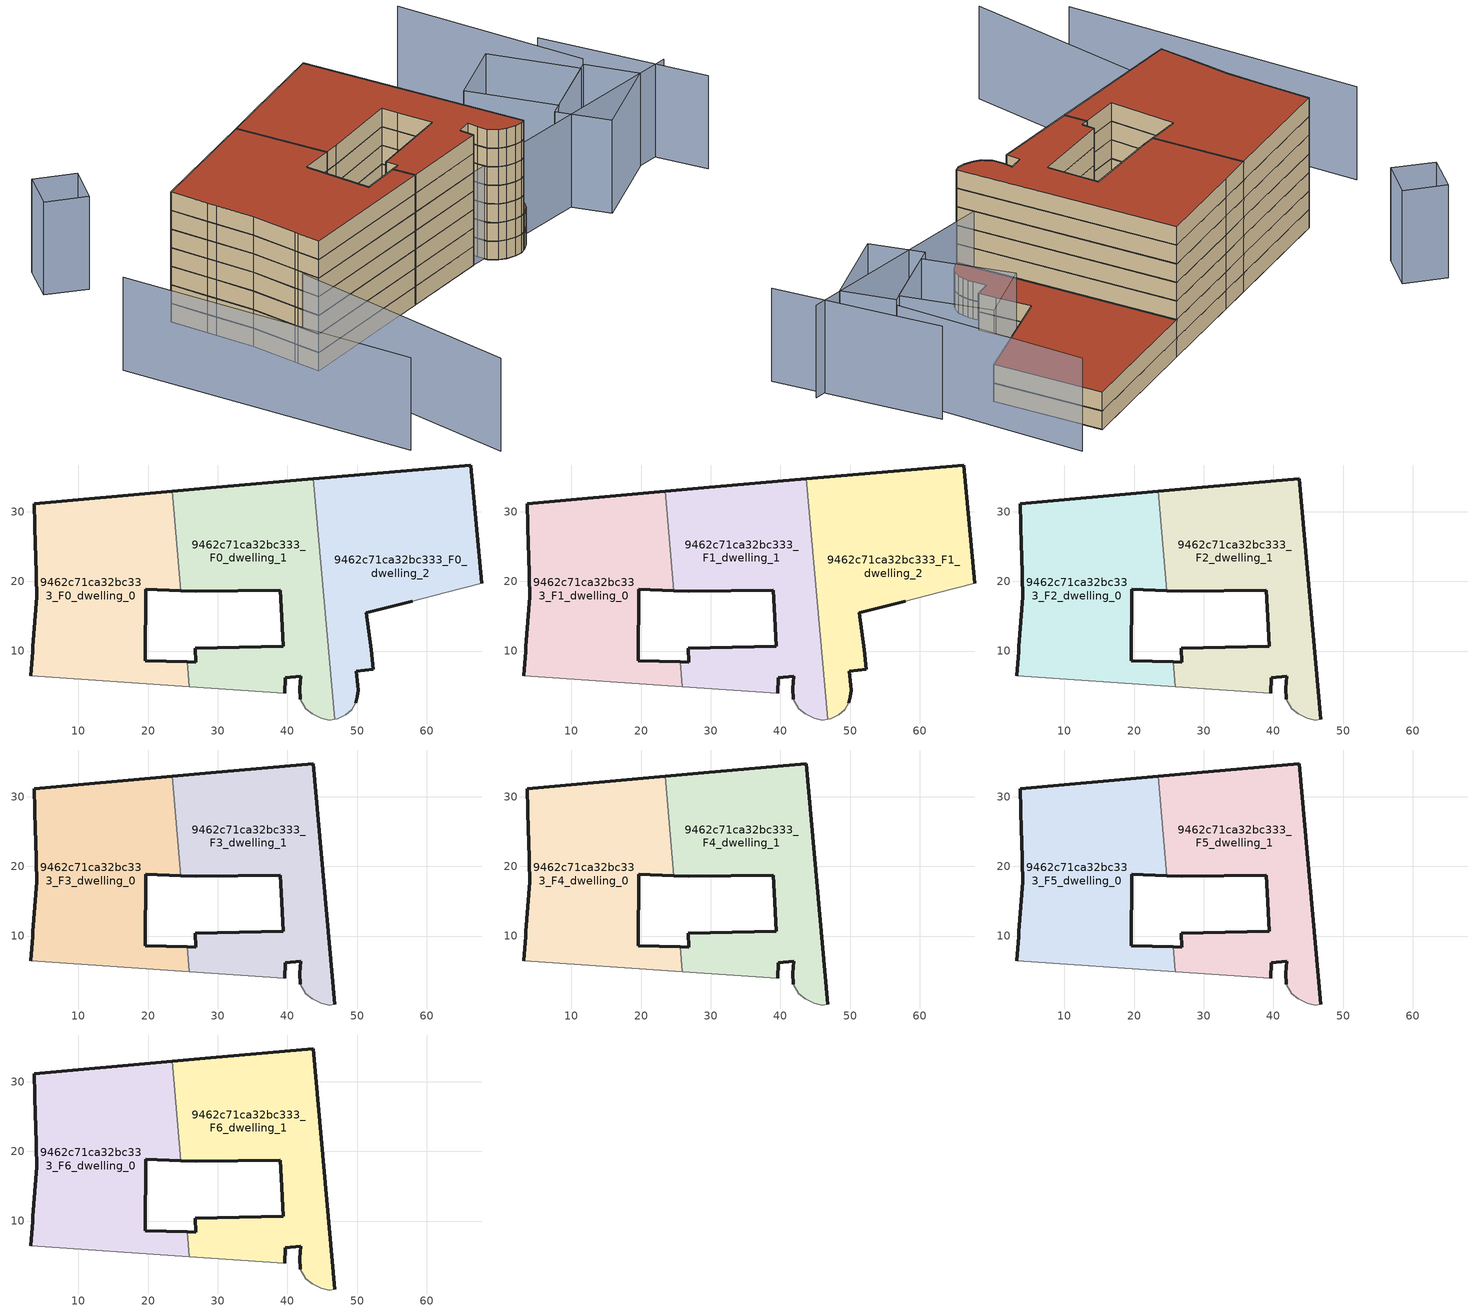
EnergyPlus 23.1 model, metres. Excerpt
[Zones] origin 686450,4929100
9462c71ca32bc333_F0_dwelling_0
 floor ground (EU_floor_Construction): 25.92,4.86 25.6,8.43 19.59,8.61 19.65,18.87 24.69,18.66 23.43,32.93 3.66,31.18 3.82,25.14 3.86,23.78 4.02,17.77 3.45,10.59 3.4,9.98 3.17,6.45 z0
 wall outside (EU_wall_Construction): 24.69,18.66 19.65,18.87 19.59,8.61 25.6,8.43 / 3.17,6.45 3.4,9.98 3.45,10.59 4.02,17.77 3.86,23.78 3.82,25.14 3.66,31.18 23.43,32.93 z0:3
 wall adiabatic (EU_wall_Construction): 25.92,4.86 3.17,6.45 z0:3
 wall to 9462c71ca32bc333_F0_dwelling_1 (EU_wall_Construction): 23.43,32.93 24.7,18.66 / 25.6,8.43 25.92,4.86 z0:3
9462c71ca32bc333_F0_dwelling_1
 floor ground (EU_floor_Construction): 46.79,0.22 43.73,34.72 28.98,33.42 23.43,32.93 24.69,18.66 26.86,18.58 38.96,18.73 39.1,16.25 39.41,10.7 26.77,10.37 26.84,8.4 25.6,8.43 25.92,4.86 39.63,3.91 39.66,6.18 41.89,6.39 41.76,4.64 41.88,3.11 42.66,1.75 43.6,0.98 44.87,0.34 46.04,0.1 z0
 wall outside (EU_wall_Construction): 41.88,3.11 41.76,4.64 41.89,6.39 39.66,6.18 39.63,3.91 / 25.6,8.43 26.84,8.4 26.77,10.37 39.41,10.7 39.1,16.25 38.96,18.73 26.86,18.58 24.69,18.66 / 23.43,32.93 28.98,33.42 43.73,34.72 z0:3
 wall adiabatic (EU_wall_Construction): 39.63,3.91 25.92,4.86 / 46.79,0.22 46.04,0.1 44.87,0.34 43.6,0.98 42.66,1.75 41.88,3.11 z0:3
 wall to 9462c71ca32bc333_F0_dwelling_2 (EU_wall_Construction): 43.73,34.72 46.78,0.22 z0:3
9462c71ca32bc333_F0_dwelling_2
 floor ground (EU_floor_Construction): 52.36,7.38 52.01,10.16 51.33,15.52 57.92,17.18 62.63,18.38 67.89,19.72 66.31,36.72 43.73,34.72 46.79,0.22 47.2,0.29 48.37,0.85 49.23,1.58 49.85,2.57 50.01,3.42 50.16,4.38 50.08,5.11 49.86,7.11 z0
 wall outside (EU_wall_Construction): 43.73,34.72 66.31,36.72 67.89,19.72 / 57.92,17.18 51.33,15.52 52.01,10.16 52.36,7.38 49.86,7.11 50.08,5.11 50.16,4.38 50.01,3.42 49.85,2.57 z0:3
 wall adiabatic (EU_wall_Construction): 49.85,2.57 49.23,1.58 48.37,0.85 47.2,0.29 46.79,0.22 / 67.89,19.72 62.63,18.38 57.92,17.18 z0:3
9462c71ca32bc333_F1_dwelling_0
 floor to 9462c71ca32bc333_F0_dwelling_0 (EU_floor_Construction): 25.92,4.86 25.6,8.43 19.59,8.61 19.65,18.87 24.69,18.66 23.43,32.93 3.66,31.18 3.82,25.14 3.86,23.78 4.02,17.77 3.45,10.59 3.4,9.98 3.17,6.45 z3
 wall outside (EU_wall_Construction): 24.69,18.66 19.65,18.87 19.59,8.61 25.6,8.43 / 3.17,6.45 3.4,9.98 3.45,10.59 4.02,17.77 3.86,23.78 3.82,25.14 3.66,31.18 23.43,32.93 z3:6
 wall adiabatic (EU_wall_Construction): 25.92,4.86 3.17,6.45 z3:6
 wall to 9462c71ca32bc333_F1_dwelling_1 (EU_wall_Construction): 23.43,32.93 24.7,18.66 / 25.6,8.43 25.92,4.86 z3:6
9462c71ca32bc333_F1_dwelling_1
 floor to 9462c71ca32bc333_F0_dwelling_1 (EU_floor_Construction): 46.78,0.22 43.73,34.72 28.98,33.42 23.43,32.93 24.69,18.66 26.86,18.58 38.96,18.73 39.1,16.25 39.41,10.7 26.77,10.37 26.84,8.4 25.6,8.43 25.92,4.86 39.63,3.91 39.66,6.18 41.89,6.39 41.76,4.64 41.88,3.11 42.66,1.75 43.6,0.98 44.87,0.34 46.04,0.1 z3
 wall outside (EU_wall_Construction): 41.88,3.11 41.76,4.64 41.89,6.39 39.66,6.18 39.63,3.91 / 25.6,8.43 26.84,8.4 26.77,10.37 39.41,10.7 39.1,16.25 38.96,18.73 26.86,18.58 24.69,18.66 / 23.43,32.93 28.98,33.42 43.73,34.72 z3:6
 wall adiabatic (EU_wall_Construction): 39.63,3.91 25.92,4.86 / 46.79,0.22 46.04,0.1 44.87,0.34 43.6,0.98 42.66,1.75 41.88,3.11 z3:6
 wall to 9462c71ca32bc333_F1_dwelling_2 (EU_wall_Construction): 43.73,34.72 46.78,0.22 z3:6
9462c71ca32bc333_F1_dwelling_2
 floor to 9462c71ca32bc333_F0_dwelling_2 (EU_floor_Construction): 52.36,7.38 52.01,10.16 51.33,15.52 57.92,17.18 62.63,18.38 67.89,19.72 66.31,36.72 43.73,34.72 46.78,0.22 47.2,0.29 48.37,0.85 49.23,1.58 49.85,2.57 50.01,3.42 50.16,4.38 50.08,5.11 49.86,7.11 z3
 wall outside (EU_wall_Construction): 43.73,34.72 66.31,36.72 67.89,19.72 / 57.92,17.18 51.33,15.52 52.01,10.16 52.36,7.38 49.86,7.11 50.08,5.11 50.16,4.38 50.01,3.42 49.85,2.57 z3:6
 wall adiabatic (EU_wall_Construction): 49.85,2.57 49.23,1.58 48.37,0.85 47.2,0.29 46.79,0.22 / 67.89,19.72 62.63,18.38 57.92,17.18 z3:6
 roof outside (EU_roof_Construction): 66.31,36.72 67.89,19.72 62.63,18.38 57.92,17.18 51.33,15.52 52.01,10.16 52.36,7.38 49.86,7.11 50.08,5.11 50.16,4.38 50.01,3.42 49.85,2.57 49.23,1.58 48.37,0.85 47.2,0.29 46.79,0.22 43.73,34.72 z6
9462c71ca32bc333_F2_dwelling_0
 floor to 9462c71ca32bc333_F1_dwelling_0 (EU_floor_Construction): 25.92,4.86 25.6,8.43 19.59,8.61 19.65,18.87 24.69,18.66 23.43,32.93 3.66,31.18 3.82,25.14 3.86,23.78 4.02,17.77 3.45,10.59 3.4,9.98 3.17,6.45 z6
 wall outside (EU_wall_Construction): 24.69,18.66 19.65,18.87 19.59,8.61 25.6,8.43 / 3.17,6.45 3.4,9.98 3.45,10.59 4.02,17.77 3.86,23.78 3.82,25.14 3.66,31.18 23.43,32.93 z6:9
 wall adiabatic (EU_wall_Construction): 25.92,4.86 3.17,6.45 z6:9
 wall to 9462c71ca32bc333_F2_dwelling_1 (EU_wall_Construction): 23.43,32.93 24.7,18.66 / 25.6,8.43 25.92,4.86 z6:9
9462c71ca32bc333_F2_dwelling_1
 floor to 9462c71ca32bc333_F1_dwelling_1 (EU_floor_Construction): 46.78,0.22 43.73,34.72 28.98,33.42 23.43,32.93 24.69,18.66 26.86,18.58 38.96,18.73 39.1,16.25 39.41,10.7 26.77,10.37 26.84,8.4 25.6,8.43 25.92,4.86 39.63,3.91 39.66,6.18 41.89,6.39 41.76,4.64 41.88,3.11 42.66,1.75 43.6,0.98 44.87,0.34 46.04,0.1 z6
 wall outside (EU_wall_Construction): 41.88,3.11 41.76,4.64 41.89,6.39 39.66,6.18 39.63,3.91 / 25.6,8.43 26.84,8.4 26.77,10.37 39.41,10.7 39.1,16.25 38.96,18.73 26.86,18.58 24.69,18.66 / 23.43,32.93 28.98,33.42 43.73,34.72 46.79,0.22 z6:9
 wall adiabatic (EU_wall_Construction): 39.63,3.91 25.92,4.86 / 46.79,0.22 46.04,0.1 44.87,0.34 43.6,0.98 42.66,1.75 41.88,3.11 z6:9
9462c71ca32bc333_F3_dwelling_0
 floor to 9462c71ca32bc333_F2_dwelling_0 (EU_floor_Construction): 25.92,4.86 25.6,8.43 19.59,8.61 19.65,18.87 24.69,18.66 23.43,32.93 3.66,31.18 3.82,25.14 3.86,23.78 4.02,17.77 3.45,10.59 3.4,9.98 3.17,6.45 z9
 wall outside (EU_wall_Construction): 24.69,18.66 19.65,18.87 19.59,8.61 25.6,8.43 / 3.17,6.45 3.4,9.98 3.45,10.59 4.02,17.77 3.86,23.78 3.82,25.14 3.66,31.18 23.43,32.93 z9:12
 wall adiabatic (EU_wall_Construction): 25.92,4.86 3.17,6.45 z9:12
 wall to 9462c71ca32bc333_F3_dwelling_1 (EU_wall_Construction): 23.43,32.93 24.7,18.66 / 25.6,8.43 25.92,4.86 z9:12
9462c71ca32bc333_F3_dwelling_1
 floor to 9462c71ca32bc333_F2_dwelling_1 (EU_floor_Construction): 46.78,0.22 43.73,34.72 28.98,33.42 23.43,32.93 24.69,18.66 26.86,18.58 38.96,18.73 39.1,16.25 39.41,10.7 26.77,10.37 26.84,8.4 25.6,8.43 25.92,4.86 39.63,3.91 39.66,6.18 41.89,6.39 41.76,4.64 41.88,3.11 42.66,1.75 43.6,0.98 44.87,0.34 46.04,0.1 z9
 wall outside (EU_wall_Construction): 41.88,3.11 41.76,4.64 41.89,6.39 39.66,6.18 39.63,3.91 / 25.6,8.43 26.84,8.4 26.77,10.37 39.41,10.7 39.1,16.25 38.96,18.73 26.86,18.58 24.69,18.66 / 23.43,32.93 28.98,33.42 43.73,34.72 46.79,0.22 z9:12
 wall adiabatic (EU_wall_Construction): 39.63,3.91 25.92,4.86 / 46.79,0.22 46.04,0.1 44.87,0.34 43.6,0.98 42.66,1.75 41.88,3.11 z9:12
9462c71ca32bc333_F4_dwelling_0
 floor to 9462c71ca32bc333_F3_dwelling_0 (EU_floor_Construction): 25.92,4.86 25.6,8.43 19.59,8.61 19.65,18.87 24.69,18.66 23.43,32.93 3.66,31.18 3.82,25.14 3.86,23.78 4.02,17.77 3.45,10.59 3.4,9.98 3.17,6.45 z12
 wall outside (EU_wall_Construction): 24.69,18.66 19.65,18.87 19.59,8.61 25.6,8.43 / 3.17,6.45 3.4,9.98 3.45,10.59 4.02,17.77 3.86,23.78 3.82,25.14 3.66,31.18 23.43,32.93 z12:15
 wall adiabatic (EU_wall_Construction): 25.92,4.86 3.17,6.45 z12:15
 wall to 9462c71ca32bc333_F4_dwelling_1 (EU_wall_Construction): 23.43,32.93 24.7,18.66 / 25.6,8.43 25.92,4.86 z12:15
9462c71ca32bc333_F4_dwelling_1
 floor to 9462c71ca32bc333_F3_dwelling_1 (EU_floor_Construction): 46.78,0.22 43.73,34.72 28.98,33.42 23.43,32.93 24.69,18.66 26.86,18.58 38.96,18.73 39.1,16.25 39.41,10.7 26.77,10.37 26.84,8.4 25.6,8.43 25.92,4.86 39.63,3.91 39.66,6.18 41.89,6.39 41.76,4.64 41.88,3.11 42.66,1.75 43.6,0.98 44.87,0.34 46.04,0.1 z12
 wall outside (EU_wall_Construction): 41.88,3.11 41.76,4.64 41.89,6.39 39.66,6.18 39.63,3.91 / 25.6,8.43 26.84,8.4 26.77,10.37 39.41,10.7 39.1,16.25 38.96,18.73 26.86,18.58 24.69,18.66 / 23.43,32.93 28.98,33.42 43.73,34.72 46.79,0.22 z12:15
 wall adiabatic (EU_wall_Construction): 39.63,3.91 25.92,4.86 / 46.79,0.22 46.04,0.1 44.87,0.34 43.6,0.98 42.66,1.75 41.88,3.11 z12:15
9462c71ca32bc333_F5_dwelling_0
 floor to 9462c71ca32bc333_F4_dwelling_0 (EU_floor_Construction): 25.92,4.86 25.6,8.43 19.59,8.61 19.65,18.87 24.69,18.66 23.43,32.93 3.66,31.18 3.82,25.14 3.86,23.78 4.02,17.77 3.45,10.59 3.4,9.98 3.17,6.45 z15
 wall outside (EU_wall_Construction): 24.69,18.66 19.65,18.87 19.59,8.61 25.6,8.43 / 3.17,6.45 3.4,9.98 3.45,10.59 4.02,17.77 3.86,23.78 3.82,25.14 3.66,31.18 23.43,32.93 z15:18
 wall adiabatic (EU_wall_Construction): 25.92,4.86 3.17,6.45 z15:18
 wall to 9462c71ca32bc333_F5_dwelling_1 (EU_wall_Construction): 23.43,32.93 24.7,18.66 / 25.6,8.43 25.92,4.86 z15:18
9462c71ca32bc333_F5_dwelling_1
 floor to 9462c71ca32bc333_F4_dwelling_1 (EU_floor_Construction): 46.78,0.22 43.73,34.72 28.98,33.42 23.43,32.93 24.69,18.66 26.86,18.58 38.96,18.73 39.1,16.25 39.41,10.7 26.77,10.37 26.84,8.4 25.6,8.43 25.92,4.86 39.63,3.91 39.66,6.18 41.89,6.39 41.76,4.64 41.88,3.11 42.66,1.75 43.6,0.98 44.87,0.34 46.04,0.1 z15
 wall outside (EU_wall_Construction): 41.88,3.11 41.76,4.64 41.89,6.39 39.66,6.18 39.63,3.91 / 25.6,8.43 26.84,8.4 26.77,10.37 39.41,10.7 39.1,16.25 38.96,18.73 26.86,18.58 24.69,18.66 / 23.43,32.93 28.98,33.42 43.73,34.72 46.79,0.22 z15:18
 wall adiabatic (EU_wall_Construction): 39.63,3.91 25.92,4.86 / 46.79,0.22 46.04,0.1 44.87,0.34 43.6,0.98 42.66,1.75 41.88,3.11 z15:18
9462c71ca32bc333_F6_dwelling_0
 floor to 9462c71ca32bc333_F5_dwelling_0 (EU_floor_Construction): 25.92,4.86 25.6,8.43 19.59,8.61 19.65,18.87 24.69,18.66 23.43,32.93 3.66,31.18 3.82,25.14 3.86,23.78 4.02,17.77 3.45,10.59 3.4,9.98 3.17,6.45 z18
 wall outside (EU_wall_Construction): 24.69,18.66 19.65,18.87 19.59,8.61 25.6,8.43 / 3.17,6.45 3.4,9.98 3.45,10.59 4.02,17.77 3.86,23.78 3.82,25.14 3.66,31.18 23.43,32.93 z18:21
 wall adiabatic (EU_wall_Construction): 25.92,4.86 3.17,6.45 z18:21
 wall to 9462c71ca32bc333_F6_dwelling_1 (EU_wall_Construction): 23.43,32.93 24.7,18.66 / 25.6,8.43 25.92,4.86 z18:21
 roof outside (EU_roof_Construction): 23.43,32.93 24.69,18.66 19.65,18.87 19.59,8.61 25.6,8.43 25.92,4.86 3.17,6.45 3.4,9.98 3.45,10.59 4.02,17.77 3.86,23.78 3.82,25.14 3.66,31.18 z21
9462c71ca32bc333_F6_dwelling_1
 floor to 9462c71ca32bc333_F5_dwelling_1 (EU_floor_Construction): 46.78,0.22 43.73,34.72 28.98,33.42 23.43,32.93 24.69,18.66 26.86,18.58 38.96,18.73 39.1,16.25 39.41,10.7 26.77,10.37 26.84,8.4 25.6,8.43 25.92,4.86 39.63,3.91 39.66,6.18 41.89,6.39 41.76,4.64 41.88,3.11 42.66,1.75 43.6,0.98 44.87,0.34 46.04,0.1 z18
 wall outside (EU_wall_Construction): 41.88,3.11 41.76,4.64 41.89,6.39 39.66,6.18 39.63,3.91 / 25.6,8.43 26.84,8.4 26.77,10.37 39.41,10.7 39.1,16.25 38.96,18.73 26.86,18.58 24.69,18.66 / 23.43,32.93 28.98,33.42 43.73,34.72 46.79,0.22 z18:21
 wall adiabatic (EU_wall_Construction): 39.63,3.91 25.92,4.86 / 46.79,0.22 46.04,0.1 44.87,0.34 43.6,0.98 42.66,1.75 41.88,3.11 z18:21
 roof outside (EU_roof_Construction): 43.73,34.72 46.79,0.22 46.04,0.1 44.87,0.34 43.6,0.98 42.66,1.75 41.88,3.11 41.76,4.64 41.89,6.39 39.66,6.18 39.63,3.91 25.92,4.86 25.6,8.43 26.84,8.4 26.77,10.37 39.41,10.7 39.1,16.25 38.96,18.73 26.86,18.58 24.69,18.66 23.43,32.93 28.98,33.42 z21
shading: -1.92,-26.78 3.03,8.97 / 3.03,8.97 80.24,-1.71 / -11.22,29.62 -8.51,-16.12 / 74.26,7.89 72.82,37.46 / 79.59,-9.41 75.79,16.26 / 59.78,3.3 72.96,6.99 / 72.96,6.99 75.21,-1.02 / 75.21,-1.02 62.02,-4.71 / 62.02,-4.71 59.78,3.3 / 71.88,6.66 61.58,3.79 / 61.58,3.79 57.85,17.16 / 57.85,17.16 68.15,20.03 / 68.15,20.03 71.88,6.66 / 0.52,50.15 5.01,54.94 / 5.01,54.94 9.81,50.43 / 9.81,50.43 5.32,45.65 / 5.32,45.65 0.52,50.15 z0:15
[Building]
EU S2 Campaign: North Axis=0; Terrain=City; Solar Distribution=FullExterior
[Site:Location]
Bologna: Latitude=44.5; Longitude=11.25; Time Zone=1; Elevation=37
[SizingPeriod:WeatherFileDays]
AnnualSizingPeriod: Begin Month=1; Begin Day of Month=1; End Month=12; End Day of Month=31; Day of Week for Start Day=Monday; Use Weather File Daylight Saving Period=No; Use Weather File Rain and Snow Indicators=No
[MATERIAL]
EU_InternalMass_Material: Roughness=MediumRough; Thickness=0.1; Conductivity=1; Density=1800; Specific Heat=900; Thermal Absorptance=0.9; Solar Absorptance=0.7; Visible Absorptance=0.7
[MATERIAL:NOMASS] Roughness=MediumRough; Thermal Absorptance=0.9; Solar Absorptance=0.7; Visible Absorptance=0.7
Name | Thermal Resistance
EU_wall_NoMass | 0.905828
EU_roof_NoMass | 0.37593
EU_floor_NoMass | 0.67114
[CONSTRUCTION]
EU_wall_Construction: EU_wall_NoMass
EU_roof_Construction: EU_roof_NoMass
EU_floor_Construction: EU_floor_NoMass
EU_InternalMass_Construction: EU_InternalMass_Material
[ZONE] Type=1; Multiplier=1; Ceiling Height=autocalculate; Floor Area=autocalculate; Part of Total Floor Area=Yes
Name | Volume
9462c71ca32bc333_F0_dwelling_0; 9462c71ca32bc333_F1_dwelling_0; 9462c71ca32bc333_F2_dwelling_0; 9462c71ca32bc333_F3_dwelling_0; 9462c71ca32bc333_F4_dwelling_0; 9462c71ca32bc333_F5_dwelling_0; 9462c71ca32bc333_F6_dwelling_0 | 1491.55
9462c71ca32bc333_F0_dwelling_1; 9462c71ca32bc333_F1_dwelling_1; 9462c71ca32bc333_F2_dwelling_1; 9462c71ca32bc333_F3_dwelling_1; 9462c71ca32bc333_F4_dwelling_1; 9462c71ca32bc333_F5_dwelling_1; 9462c71ca32bc333_F6_dwelling_1 | 1491.57
9462c71ca32bc333_F0_dwelling_2; 9462c71ca32bc333_F1_dwelling_2 | 1491.54
[INTERNALMASS] Construction=EU_InternalMass_Construction
Name | Zone or ZoneList | Surface Area
9462c71ca32bc333_F0_dwelling_0_EU_InternalMass | 9462c71ca32bc333_F0_dwelling_0 | 497.183
9462c71ca32bc333_F0_dwelling_1_EU_InternalMass | 9462c71ca32bc333_F0_dwelling_1 | 497.189
9462c71ca32bc333_F0_dwelling_2_EU_InternalMass | 9462c71ca32bc333_F0_dwelling_2 | 497.18
9462c71ca32bc333_F1_dwelling_0_EU_InternalMass | 9462c71ca32bc333_F1_dwelling_0 | 497.183
9462c71ca32bc333_F1_dwelling_1_EU_InternalMass | 9462c71ca32bc333_F1_dwelling_1 | 497.189
9462c71ca32bc333_F1_dwelling_2_EU_InternalMass | 9462c71ca32bc333_F1_dwelling_2 | 497.18
9462c71ca32bc333_F2_dwelling_0_EU_InternalMass | 9462c71ca32bc333_F2_dwelling_0 | 745.977
9462c71ca32bc333_F2_dwelling_1_EU_InternalMass | 9462c71ca32bc333_F2_dwelling_1 | 745.575
9462c71ca32bc333_F3_dwelling_0_EU_InternalMass | 9462c71ca32bc333_F3_dwelling_0 | 745.977
9462c71ca32bc333_F3_dwelling_1_EU_InternalMass | 9462c71ca32bc333_F3_dwelling_1 | 745.575
9462c71ca32bc333_F4_dwelling_0_EU_InternalMass | 9462c71ca32bc333_F4_dwelling_0 | 745.977
9462c71ca32bc333_F4_dwelling_1_EU_InternalMass | 9462c71ca32bc333_F4_dwelling_1 | 745.575
9462c71ca32bc333_F5_dwelling_0_EU_InternalMass | 9462c71ca32bc333_F5_dwelling_0 | 745.977
9462c71ca32bc333_F5_dwelling_1_EU_InternalMass | 9462c71ca32bc333_F5_dwelling_1 | 745.575
9462c71ca32bc333_F6_dwelling_0_EU_InternalMass | 9462c71ca32bc333_F6_dwelling_0 | 745.977
9462c71ca32bc333_F6_dwelling_1_EU_InternalMass | 9462c71ca32bc333_F6_dwelling_1 | 745.575
[OTHEREQUIPMENT] Fuel Type=Electricity; Design Level Calculation Method=Watts/Area; Power per Zone Floor Area=1; Fraction Latent=0; Fraction Radiant=0; Fraction Lost=0; Carbon Dioxide Generation Rate=0; EndUse Subcategory=EU_Step8_InternalGains
Name | Zone or ZoneList or Space or SpaceList | Schedule
EU_Step8_InternalGain_9462c71ca32bc333_F0_dwelling_0_f000 | 9462c71ca32bc333_F0_dwelling_0 | EU_Step8_GainSchedule_9462c71ca32bc333_F0_dwelling_0_f000
EU_Step8_InternalGain_9462c71ca32bc333_F0_dwelling_1_f000 | 9462c71ca32bc333_F0_dwelling_1 | EU_Step8_GainSchedule_9462c71ca32bc333_F0_dwelling_1_f000
EU_Step8_InternalGain_9462c71ca32bc333_F0_dwelling_2_f000 | 9462c71ca32bc333_F0_dwelling_2 | EU_Step8_GainSchedule_9462c71ca32bc333_F0_dwelling_2_f000
EU_Step8_InternalGain_9462c71ca32bc333_F1_dwelling_0_f000 | 9462c71ca32bc333_F1_dwelling_0 | EU_Step8_GainSchedule_9462c71ca32bc333_F1_dwelling_0_f000
EU_Step8_InternalGain_9462c71ca32bc333_F1_dwelling_1_f000 | 9462c71ca32bc333_F1_dwelling_1 | EU_Step8_GainSchedule_9462c71ca32bc333_F1_dwelling_1_f000
EU_Step8_InternalGain_9462c71ca32bc333_F1_dwelling_2_f000 | 9462c71ca32bc333_F1_dwelling_2 | EU_Step8_GainSchedule_9462c71ca32bc333_F1_dwelling_2_f000
EU_Step8_InternalGain_9462c71ca32bc333_F2_dwelling_0_f000 | 9462c71ca32bc333_F2_dwelling_0 | EU_Step8_GainSchedule_9462c71ca32bc333_F2_dwelling_0_f000
EU_Step8_InternalGain_9462c71ca32bc333_F2_dwelling_1_f000 | 9462c71ca32bc333_F2_dwelling_1 | EU_Step8_GainSchedule_9462c71ca32bc333_F2_dwelling_1_f000
EU_Step8_InternalGain_9462c71ca32bc333_F3_dwelling_0_f000 | 9462c71ca32bc333_F3_dwelling_0 | EU_Step8_GainSchedule_9462c71ca32bc333_F3_dwelling_0_f000
EU_Step8_InternalGain_9462c71ca32bc333_F3_dwelling_1_f000 | 9462c71ca32bc333_F3_dwelling_1 | EU_Step8_GainSchedule_9462c71ca32bc333_F3_dwelling_1_f000
EU_Step8_InternalGain_9462c71ca32bc333_F4_dwelling_0_f000 | 9462c71ca32bc333_F4_dwelling_0 | EU_Step8_GainSchedule_9462c71ca32bc333_F4_dwelling_0_f000
EU_Step8_InternalGain_9462c71ca32bc333_F4_dwelling_1_f000 | 9462c71ca32bc333_F4_dwelling_1 | EU_Step8_GainSchedule_9462c71ca32bc333_F4_dwelling_1_f000
EU_Step8_InternalGain_9462c71ca32bc333_F5_dwelling_0_f000 | 9462c71ca32bc333_F5_dwelling_0 | EU_Step8_GainSchedule_9462c71ca32bc333_F5_dwelling_0_f000
EU_Step8_InternalGain_9462c71ca32bc333_F5_dwelling_1_f000 | 9462c71ca32bc333_F5_dwelling_1 | EU_Step8_GainSchedule_9462c71ca32bc333_F5_dwelling_1_f000
EU_Step8_InternalGain_9462c71ca32bc333_F6_dwelling_0_f000 | 9462c71ca32bc333_F6_dwelling_0 | EU_Step8_GainSchedule_9462c71ca32bc333_F6_dwelling_0_f000
EU_Step8_InternalGain_9462c71ca32bc333_F6_dwelling_1_f000 | 9462c71ca32bc333_F6_dwelling_1 | EU_Step8_GainSchedule_9462c71ca32bc333_F6_dwelling_1_f000
[ZONEVENTILATION:DESIGNFLOWRATE] Schedule=EU_AlwaysOn; Design Flow Rate Calculation Method=AirChanges/Hour; Air Changes per Hour=0.73129; Ventilation Type=Natural; Fan Pressure Rise=0; Fan Total Efficiency=1; Constant Term Coefficient=1; Temperature Term Coefficient=0; Velocity Term Coefficient=0; Velocity Squared Term Coefficient=0; Minimum Indoor Temperature=-100; Maximum Indoor Temperature=100; Delta Temperature=-100; Minimum Outdoor Temperature=-100; Maximum Outdoor Temperature=100; Maximum Wind Speed=40
Name | Zone or ZoneList or Space or SpaceList
EU_ConstantAir_9462c71ca32bc333_F0_dwelling_0 | 9462c71ca32bc333_F0_dwelling_0
EU_ConstantAir_9462c71ca32bc333_F0_dwelling_1 | 9462c71ca32bc333_F0_dwelling_1
EU_ConstantAir_9462c71ca32bc333_F0_dwelling_2 | 9462c71ca32bc333_F0_dwelling_2
EU_ConstantAir_9462c71ca32bc333_F1_dwelling_0 | 9462c71ca32bc333_F1_dwelling_0
EU_ConstantAir_9462c71ca32bc333_F1_dwelling_1 | 9462c71ca32bc333_F1_dwelling_1
EU_ConstantAir_9462c71ca32bc333_F1_dwelling_2 | 9462c71ca32bc333_F1_dwelling_2
EU_ConstantAir_9462c71ca32bc333_F2_dwelling_0 | 9462c71ca32bc333_F2_dwelling_0
EU_ConstantAir_9462c71ca32bc333_F2_dwelling_1 | 9462c71ca32bc333_F2_dwelling_1
EU_ConstantAir_9462c71ca32bc333_F3_dwelling_0 | 9462c71ca32bc333_F3_dwelling_0
EU_ConstantAir_9462c71ca32bc333_F3_dwelling_1 | 9462c71ca32bc333_F3_dwelling_1
EU_ConstantAir_9462c71ca32bc333_F4_dwelling_0 | 9462c71ca32bc333_F4_dwelling_0
EU_ConstantAir_9462c71ca32bc333_F4_dwelling_1 | 9462c71ca32bc333_F4_dwelling_1
EU_ConstantAir_9462c71ca32bc333_F5_dwelling_0 | 9462c71ca32bc333_F5_dwelling_0
EU_ConstantAir_9462c71ca32bc333_F5_dwelling_1 | 9462c71ca32bc333_F5_dwelling_1
EU_ConstantAir_9462c71ca32bc333_F6_dwelling_0 | 9462c71ca32bc333_F6_dwelling_0
EU_ConstantAir_9462c71ca32bc333_F6_dwelling_1 | 9462c71ca32bc333_F6_dwelling_1
[HVACTEMPLATE:THERMOSTAT] Constant Heating Setpoint=20; Constant Cooling Setpoint=50
EU_HeatOnly_9462c71ca32bc333_F0_dwelling_0; EU_HeatOnly_9462c71ca32bc333_F0_dwelling_1; EU_HeatOnly_9462c71ca32bc333_F0_dwelling_2; EU_HeatOnly_9462c71ca32bc333_F1_dwelling_0; EU_HeatOnly_9462c71ca32bc333_F1_dwelling_1; EU_HeatOnly_9462c71ca32bc333_F1_dwelling_2; EU_HeatOnly_9462c71ca32bc333_F2_dwelling_0; EU_HeatOnly_9462c71ca32bc333_F2_dwelling_1; EU_HeatOnly_9462c71ca32bc333_F3_dwelling_0; EU_HeatOnly_9462c71ca32bc333_F3_dwelling_1; EU_HeatOnly_9462c71ca32bc333_F4_dwelling_0; EU_HeatOnly_9462c71ca32bc333_F4_dwelling_1; EU_HeatOnly_9462c71ca32bc333_F5_dwelling_0; EU_HeatOnly_9462c71ca32bc333_F5_dwelling_1; EU_HeatOnly_9462c71ca32bc333_F6_dwelling_0; EU_HeatOnly_9462c71ca32bc333_F6_dwelling_1
[HVACTEMPLATE:ZONE:IDEALLOADSAIRSYSTEM] System Availability Schedule=EU_AlwaysOn; Maximum Heating Supply Air Temperature=50; Minimum Cooling Supply Air Temperature=13; Maximum Heating Supply Air Humidity Ratio=0.0156; Minimum Cooling Supply Air Humidity Ratio=0.0077; Heating Limit=NoLimit; Cooling Limit=NoLimit; Heating Availability Schedule=EU_AlwaysOn; Cooling Availability Schedule=EU_CoolingOff; Dehumidification Control Type=ConstantSensibleHeatRatio; Cooling Sensible Heat Ratio=0.7; Dehumidification Setpoint=60; Humidification Control Type=None; Humidification Setpoint=30; Outdoor Air Method=None; Outdoor Air Flow Rate per Person=0.00944; Outdoor Air Flow Rate per Zone Floor Area=0; Outdoor Air Flow Rate per Zone=0; Demand Controlled Ventilation Type=None; Outdoor Air Economizer Type=NoEconomizer; Heat Recovery Type=None; Sensible Heat Recovery Effectiveness=0.7; Latent Heat Recovery Effectiveness=0.65
Name | Template Thermostat
9462c71ca32bc333_F0_dwelling_0 | EU_HeatOnly_9462c71ca32bc333_F0_dwelling_0
9462c71ca32bc333_F0_dwelling_1 | EU_HeatOnly_9462c71ca32bc333_F0_dwelling_1
9462c71ca32bc333_F0_dwelling_2 | EU_HeatOnly_9462c71ca32bc333_F0_dwelling_2
9462c71ca32bc333_F1_dwelling_0 | EU_HeatOnly_9462c71ca32bc333_F1_dwelling_0
9462c71ca32bc333_F1_dwelling_1 | EU_HeatOnly_9462c71ca32bc333_F1_dwelling_1
9462c71ca32bc333_F1_dwelling_2 | EU_HeatOnly_9462c71ca32bc333_F1_dwelling_2
9462c71ca32bc333_F2_dwelling_0 | EU_HeatOnly_9462c71ca32bc333_F2_dwelling_0
9462c71ca32bc333_F2_dwelling_1 | EU_HeatOnly_9462c71ca32bc333_F2_dwelling_1
9462c71ca32bc333_F3_dwelling_0 | EU_HeatOnly_9462c71ca32bc333_F3_dwelling_0
9462c71ca32bc333_F3_dwelling_1 | EU_HeatOnly_9462c71ca32bc333_F3_dwelling_1
9462c71ca32bc333_F4_dwelling_0 | EU_HeatOnly_9462c71ca32bc333_F4_dwelling_0
9462c71ca32bc333_F4_dwelling_1 | EU_HeatOnly_9462c71ca32bc333_F4_dwelling_1
9462c71ca32bc333_F5_dwelling_0 | EU_HeatOnly_9462c71ca32bc333_F5_dwelling_0
9462c71ca32bc333_F5_dwelling_1 | EU_HeatOnly_9462c71ca32bc333_F5_dwelling_1
9462c71ca32bc333_F6_dwelling_0 | EU_HeatOnly_9462c71ca32bc333_F6_dwelling_0
9462c71ca32bc333_F6_dwelling_1 | EU_HeatOnly_9462c71ca32bc333_F6_dwelling_1
[SIZING:ZONE] Zone Cooling Design Supply Air Temperature Input Method=SupplyAirTemperature; Zone Cooling Design Supply Air Temperature=13; Zone Heating Design Supply Air Temperature Input Method=SupplyAirTemperature; Zone Heating Design Supply Air Temperature=50; Zone Cooling Design Supply Air Humidity Ratio=0.008; Zone Heating Design Supply Air Humidity Ratio=0.008; Cooling Design Air Flow Method=DesignDay; Cooling Design Air Flow Rate=0; Cooling Minimum Air Flow per Zone Floor Area=0.000762; Cooling Minimum Air Flow=0; Cooling Minimum Air Flow Fraction=0.2; Heating Design Air Flow Method=DesignDay; Heating Design Air Flow Rate=0; Heating Maximum Air Flow per Zone Floor Area=0.002032; Heating Maximum Air Flow=0.141576; Heating Maximum Air Flow Fraction=0.3; Account for Dedicated Outdoor Air System=No; Dedicated Outdoor Air System Control Strategy=NeutralSupplyAir; Dedicated Outdoor Air Low Setpoint Temperature for Design=autosize; Dedicated Outdoor Air High Setpoint Temperature for Design=autosize; Zone Load Sizing Method=Sensible Load Only No Latent Load; Zone Latent Cooling Design Supply Air Humidity Ratio Input Method=HumidityRatioDifference; Zone Cooling Design Supply Air Humidity Ratio Difference=0.005; Zone Latent Heating Design Supply Air Humidity Ratio Input Method=HumidityRatioDifference; Zone Humidification Design Supply Air Humidity Ratio Difference=0.005
9462c71ca32bc333_F0_dwelling_0; 9462c71ca32bc333_F0_dwelling_1; 9462c71ca32bc333_F0_dwelling_2; 9462c71ca32bc333_F1_dwelling_0; 9462c71ca32bc333_F1_dwelling_1; 9462c71ca32bc333_F1_dwelling_2; 9462c71ca32bc333_F2_dwelling_0; 9462c71ca32bc333_F2_dwelling_1; 9462c71ca32bc333_F3_dwelling_0; 9462c71ca32bc333_F3_dwelling_1; 9462c71ca32bc333_F4_dwelling_0; 9462c71ca32bc333_F4_dwelling_1; 9462c71ca32bc333_F5_dwelling_0; 9462c71ca32bc333_F5_dwelling_1; 9462c71ca32bc333_F6_dwelling_0; 9462c71ca32bc333_F6_dwelling_1
[SCHEDULE:CONSTANT]
Name | Hourly Value
EU_AlwaysOn | 1
EU_CoolingOff | 0
[SCHEDULE:FILE] Column Number=1; Rows to Skip at Top=0; Number of Hours of Data=8760; Column Separator=Comma; Interpolate to Timestep=No; Minutes per Item=60; Adjust Schedule for Daylight Savings=Yes
Name | File
EU_Step8_GainSchedule_9462c71ca32bc333_F0_dwelling_0_f000 | ../../schedules/9462c71ca32bc333/9462c71ca32bc333_F0_dwelling_0_f000_gain.csv
EU_Step8_GainSchedule_9462c71ca32bc333_F0_dwelling_1_f000 | ../../schedules/9462c71ca32bc333/9462c71ca32bc333_F0_dwelling_1_f000_gain.csv
EU_Step8_GainSchedule_9462c71ca32bc333_F0_dwelling_2_f000 | ../../schedules/9462c71ca32bc333/9462c71ca32bc333_F0_dwelling_2_f000_gain.csv
EU_Step8_GainSchedule_9462c71ca32bc333_F1_dwelling_0_f000 | ../../schedules/9462c71ca32bc333/9462c71ca32bc333_F1_dwelling_0_f000_gain.csv
EU_Step8_GainSchedule_9462c71ca32bc333_F1_dwelling_1_f000 | ../../schedules/9462c71ca32bc333/9462c71ca32bc333_F1_dwelling_1_f000_gain.csv
EU_Step8_GainSchedule_9462c71ca32bc333_F1_dwelling_2_f000 | ../../schedules/9462c71ca32bc333/9462c71ca32bc333_F1_dwelling_2_f000_gain.csv
EU_Step8_GainSchedule_9462c71ca32bc333_F2_dwelling_0_f000 | ../../schedules/9462c71ca32bc333/9462c71ca32bc333_F2_dwelling_0_f000_gain.csv
EU_Step8_GainSchedule_9462c71ca32bc333_F2_dwelling_1_f000 | ../../schedules/9462c71ca32bc333/9462c71ca32bc333_F2_dwelling_1_f000_gain.csv
EU_Step8_GainSchedule_9462c71ca32bc333_F3_dwelling_0_f000 | ../../schedules/9462c71ca32bc333/9462c71ca32bc333_F3_dwelling_0_f000_gain.csv
EU_Step8_GainSchedule_9462c71ca32bc333_F3_dwelling_1_f000 | ../../schedules/9462c71ca32bc333/9462c71ca32bc333_F3_dwelling_1_f000_gain.csv
EU_Step8_GainSchedule_9462c71ca32bc333_F4_dwelling_0_f000 | ../../schedules/9462c71ca32bc333/9462c71ca32bc333_F4_dwelling_0_f000_gain.csv
EU_Step8_GainSchedule_9462c71ca32bc333_F4_dwelling_1_f000 | ../../schedules/9462c71ca32bc333/9462c71ca32bc333_F4_dwelling_1_f000_gain.csv
EU_Step8_GainSchedule_9462c71ca32bc333_F5_dwelling_0_f000 | ../../schedules/9462c71ca32bc333/9462c71ca32bc333_F5_dwelling_0_f000_gain.csv
EU_Step8_GainSchedule_9462c71ca32bc333_F5_dwelling_1_f000 | ../../schedules/9462c71ca32bc333/9462c71ca32bc333_F5_dwelling_1_f000_gain.csv
EU_Step8_GainSchedule_9462c71ca32bc333_F6_dwelling_0_f000 | ../../schedules/9462c71ca32bc333/9462c71ca32bc333_F6_dwelling_0_f000_gain.csv
EU_Step8_GainSchedule_9462c71ca32bc333_F6_dwelling_1_f000 | ../../schedules/9462c71ca32bc333/9462c71ca32bc333_F6_dwelling_1_f000_gain.csv
